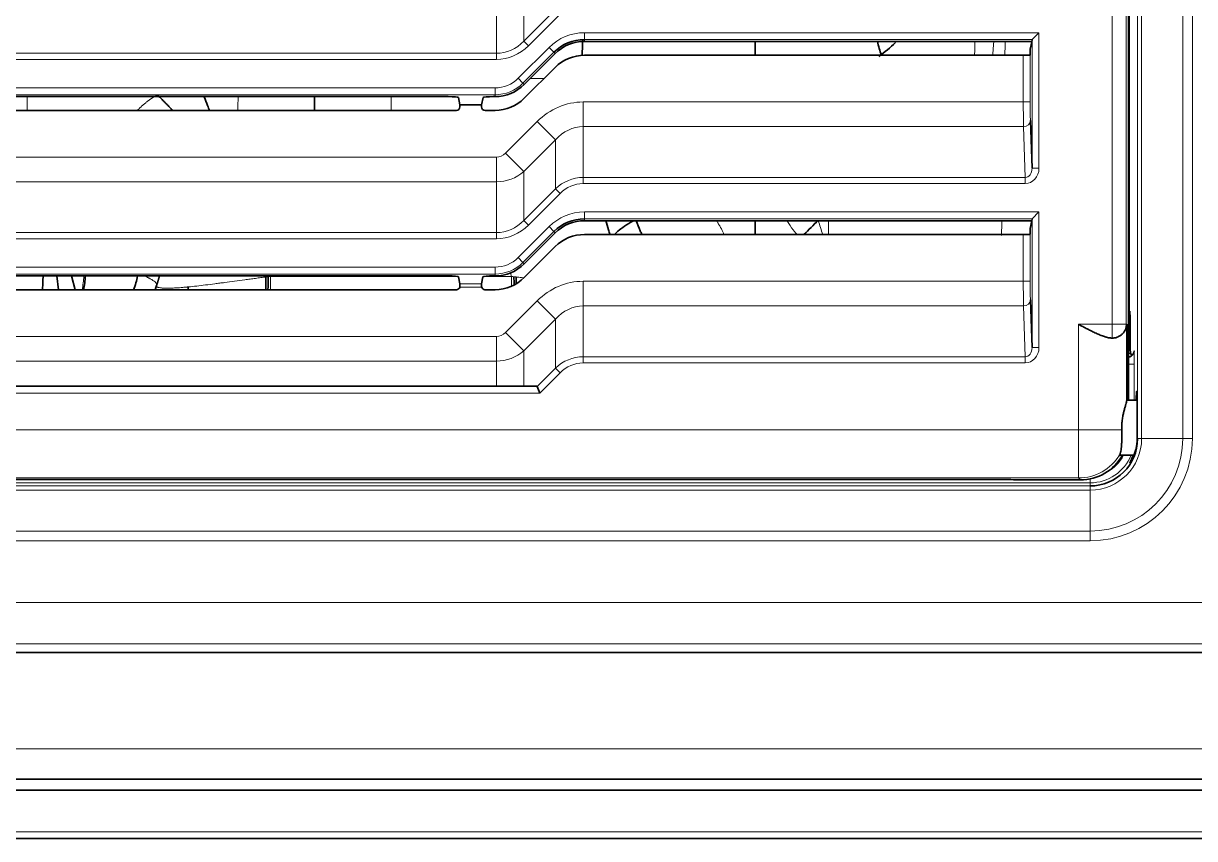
# Model space of a CAD drawing. Header units: inches. Extents: x -1096 to 3103, y -191 to 3207.
# Drawn here: x 1439.2 to 1524.1, y 1116.8 to 1175.9 of the extents above; entities that cross this region are included whole.
import ezdxf

# ---------------------------------------------------------------- set-up
doc = ezdxf.new("R2010")
doc.units = ezdxf.units.IN

msp = doc.modelspace()

# ---------------------------------------------------------------- linework, layer by layer
at = {"lineweight": 13}
for p, q in [((1519.996, 1145.841), (1519.996, 1215.341)), ((1520.295, 1215.341), (1520.295, 1145.841)), ((1523.273, 1145.841), (1523.273, 1215.341)), ((1523.973, 1215.341), (1523.973, 1145.841)), ((1518.172, 1154.131), (1518.172, 1214.649)), ((1519.172, 1214.649), (1519.172, 1154.131)), ((1475.518, 1178.203), (1475.518, 1174.661)), ((1473.518, 1173.779), (1473.518, 1177.463)), ((1475.518, 1174.661), (1477.81, 1176.953)), ((1478.144, 1176.62), (1475.852, 1174.328)), ((1479.907, 1174.776), (1479.907, 1175.274)), ((1479.907, 1175.274), (1512.856, 1175.274)), ((1512.856, 1175.274), (1512.856, 1165.441)), ((1475.095, 1171.967), (1477.338, 1174.21)), ((1475.518, 1174.661), (1475.852, 1174.328)), ((1477.338, 1174.21), (1477.69, 1173.857)), ((1479.907, 1174.776), (1479.907, 1174.641)), ((1512.358, 1174.776), (1479.907, 1174.776)), ((1512.356, 1165.441), (1512.356, 1174.773)), ((1357.81, 1173.779), (1473.518, 1173.779)), ((1473.518, 1173.332), (1357.81, 1173.332)), ((1473.518, 1173.779), (1473.518, 1173.332)), ((1477.69, 1173.857), (1475.448, 1171.615)), ((1477.786, 1173.762), (1477.69, 1173.857)), ((1511.72, 1170.252), (1511.72, 1173.641)), ((1512.22, 1173.658), (1512.22, 1170.252)), ((1475.095, 1171.967), (1475.448, 1171.615)), ((1357.907, 1171.274), (1473.422, 1171.274)), ((1473.422, 1170.776), (1357.907, 1170.776)), ((1473.422, 1171.274), (1473.422, 1170.776)), ((1473.422, 1170.641), (1473.422, 1170.776)), ((1475.448, 1171.615), (1475.543, 1171.519)), ((1479.81, 1170.252), (1511.72, 1170.252)), ((1479.81, 1168.463), (1479.81, 1170.252)), ((1511.72, 1170.252), (1512.22, 1170.252)), ((1474.185, 1166.536), (1476.477, 1168.828)), ((1477.81, 1167.495), (1476.477, 1168.828)), ((1479.81, 1168.463), (1479.81, 1164.779)), ((1511.735, 1168.463), (1479.81, 1168.463)), ((1511.863, 1164.779), (1511.735, 1168.463)), ((1477.81, 1167.495), (1475.518, 1165.203)), ((1477.81, 1163.953), (1477.81, 1167.495)), ((1475.518, 1165.203), (1474.185, 1166.536)), ((1357.81, 1166.252), (1473.518, 1166.252)), ((1473.518, 1164.463), (1473.518, 1166.252)), ((1475.518, 1165.203), (1475.518, 1161.661)), ((1512.356, 1165.441), (1512.856, 1165.441)), ((1473.518, 1164.463), (1357.81, 1164.463)), ((1473.518, 1160.779), (1473.518, 1164.463)), ((1479.81, 1164.779), (1511.863, 1164.779)), ((1479.81, 1164.779), (1479.81, 1164.332)), ((1511.863, 1164.332), (1479.81, 1164.332)), ((1511.863, 1164.332), (1511.863, 1164.779)), ((1475.518, 1161.661), (1477.81, 1163.953)), ((1478.144, 1163.62), (1475.852, 1161.328)), ((1477.81, 1163.953), (1478.144, 1163.62)), ((1475.518, 1161.661), (1475.852, 1161.328)), ((1479.907, 1161.776), (1479.907, 1162.274)), ((1479.907, 1162.274), (1512.856, 1162.274)), ((1479.907, 1161.776), (1479.907, 1161.641)), ((1512.358, 1161.776), (1479.907, 1161.776)), ((1497.588, 1160.641), (1497.588, 1161.641)), ((1512.356, 1152.441), (1512.356, 1161.773)), ((1512.856, 1162.274), (1512.856, 1152.441)), ((1357.81, 1160.779), (1473.518, 1160.779)), ((1473.518, 1160.779), (1473.518, 1160.332)), ((1475.095, 1158.967), (1477.338, 1161.21)), ((1477.69, 1160.857), (1475.448, 1158.615)), ((1477.69, 1160.857), (1477.338, 1161.21)), ((1477.786, 1160.762), (1477.69, 1160.857)), ((1511.72, 1157.252), (1511.72, 1160.641)), ((1512.22, 1160.658), (1512.22, 1157.252)), ((1473.518, 1160.332), (1357.81, 1160.332)), ((1475.448, 1158.615), (1475.095, 1158.967)), ((1357.907, 1158.274), (1473.422, 1158.274)), ((1473.422, 1157.776), (1473.422, 1158.274)), ((1475.448, 1158.615), (1475.543, 1158.519)), ((1473.422, 1157.776), (1357.907, 1157.776)), ((1442.735, 1157.641), (1443.01, 1156.641)), ((1457.17, 1157.641), (1457.156, 1157.595)), ((1457.156, 1156.641), (1457.156, 1157.595)), ((1470.742, 1157.595), (1457.156, 1157.595)), ((1474.623, 1157.595), (1472.586, 1157.595)), ((1473.422, 1157.641), (1473.422, 1157.776)), ((1474.542, 1157.858), (1474.623, 1157.595)), ((1474.623, 1156.891), (1474.623, 1157.595)), ((1479.81, 1157.252), (1511.72, 1157.252)), ((1479.81, 1155.463), (1479.81, 1157.252)), ((1511.72, 1157.252), (1512.22, 1157.252)), ((1472.455, 1156.821), (1470.874, 1156.821)), ((1470.88, 1157.07), (1472.449, 1157.07)), ((1474.185, 1153.536), (1476.477, 1155.828)), ((1477.81, 1154.495), (1476.477, 1155.828)), ((1519.365, 1156.314), (1519.413, 1156.314)), ((1511.735, 1155.463), (1479.81, 1155.463)), ((1479.81, 1155.463), (1479.81, 1151.779)), ((1511.863, 1151.779), (1511.735, 1155.463)), ((1477.81, 1154.495), (1475.518, 1152.203)), ((1477.81, 1150.953), (1477.81, 1154.495)), ((1515.716, 1146.489), (1515.716, 1154.131)), ((1515.716, 1154.131), (1518.172, 1154.131)), ((1518.172, 1154.131), (1518.172, 1153.131)), ((1518.172, 1154.131), (1519.172, 1154.131)), ((1519.172, 1154.131), (1519.215, 1154.131)), ((1357.81, 1153.252), (1473.518, 1153.252)), ((1473.518, 1151.463), (1473.518, 1153.252)), ((1475.518, 1152.203), (1474.185, 1153.536)), ((1519.471, 1153.091), (1519.356, 1153.091)), ((1519.356, 1153.003), (1519.471, 1153.003)), ((1475.518, 1152.203), (1475.518, 1149.641)), ((1512.356, 1152.441), (1512.856, 1152.441)), ((1473.518, 1151.463), (1357.81, 1151.463)), ((1473.518, 1149.641), (1473.518, 1151.463)), ((1479.81, 1151.779), (1511.863, 1151.779)), ((1479.81, 1151.332), (1479.81, 1151.779)), ((1511.863, 1151.332), (1479.81, 1151.332)), ((1511.863, 1151.779), (1511.863, 1151.332)), ((1519.488, 1152.004), (1519.356, 1152.004)), ((1476.469, 1149.612), (1477.81, 1150.953)), ((1478.144, 1150.62), (1476.664, 1149.141)), ((1478.144, 1150.62), (1477.81, 1150.953)), ((1519.356, 1151.241), (1519.767, 1151.241)), ((1519.767, 1151.241), (1519.767, 1148.641)), ((1476.664, 1149.141), (1354.664, 1149.141)), ((1315.613, 1146.489), (1515.716, 1146.489)), ((1515.716, 1146.489), (1518.856, 1146.489)), ((1515.716, 1142.99), (1515.716, 1146.489)), ((1519.977, 1145.841), (1519.996, 1145.841)), ((1519.996, 1145.841), (1520.295, 1145.841)), ((1523.273, 1145.841), (1520.295, 1145.841)), ((1523.273, 1145.841), (1523.973, 1145.841)), ((1515.716, 1142.99), (1315.613, 1142.99)), ((1515.856, 1142.849), (1515.716, 1142.99)), ((1516.564, 1142.922), (1516.564, 1142.637)), ((1314.764, 1142.409), (1516.564, 1142.409)), ((1516.564, 1142.11), (1314.764, 1142.11)), ((1516.564, 1142.637), (1412.098, 1142.637)), ((1516.564, 1142.409), (1516.564, 1142.637)), ((1516.564, 1142.409), (1516.564, 1142.11)), ((1516.564, 1139.132), (1516.564, 1142.11)), ((1314.764, 1139.132), (1516.564, 1139.132)), ((1516.564, 1138.431), (1516.564, 1139.132)), ((1516.564, 1138.431), (1314.764, 1138.431)), ((1269.489, 1133.952), (1783.439, 1133.952)), ((1783.439, 1130.952), (1269.489, 1130.952)), ((1277.569, 1117.323), (1775.36, 1117.323))]:
    msp.add_line(p, q, dxfattribs=at)
at = {"lineweight": 35}
for p, q in [((1519.356, 1148.641), (1519.356, 1214.832)), ((1519.401, 1155.091), (1519.401, 1209.707)), ((1512.856, 1175.274), (1512.358, 1174.776)), ((1479.907, 1174.641), (1511.919, 1174.641)), ((1512.216, 1174.07), (1512.326, 1174.622)), ((1512.356, 1174.773), (1512.326, 1174.622)), ((1475.543, 1171.519), (1477.786, 1173.762)), ((1511.72, 1173.641), (1479.907, 1173.641)), ((1512.212, 1173.655), (1512.212, 1173.821)), ((1477.786, 1172.762), (1475.543, 1170.519)), ((1417.308, 1170.641), (1470.02, 1170.641)), ((1470.875, 1170.05), (1470.77, 1170.576)), ((1470.875, 1169.891), (1470.875, 1170.05)), ((1470.875, 1170.05), (1472.453, 1170.05)), ((1472.559, 1170.576), (1472.453, 1170.05)), ((1472.453, 1169.891), (1472.453, 1170.05)), ((1473.308, 1170.641), (1473.422, 1170.641)), ((1470.626, 1169.641), (1416.703, 1169.641)), ((1473.422, 1169.641), (1472.703, 1169.641)), ((1512.235, 1168.91), (1512.356, 1165.441)), ((1479.907, 1161.641), (1511.919, 1161.641)), ((1512.216, 1161.07), (1512.326, 1161.622)), ((1512.356, 1161.773), (1512.326, 1161.622)), ((1512.856, 1162.274), (1512.358, 1161.776)), ((1475.543, 1158.519), (1477.786, 1160.762)), ((1511.72, 1160.641), (1479.907, 1160.641)), ((1512.212, 1160.655), (1512.212, 1160.821)), ((1477.786, 1159.762), (1475.543, 1157.519)), ((1417.3, 1157.641), (1470.028, 1157.641)), ((1441.77, 1156.641), (1441.664, 1157.641)), ((1442.998, 1156.641), (1442.725, 1157.641)), ((1470.88, 1157.07), (1470.778, 1157.576)), ((1472.55, 1157.576), (1472.449, 1157.07)), ((1473.3, 1157.641), (1473.422, 1157.641)), ((1470.634, 1156.641), (1416.695, 1156.641)), ((1473.422, 1156.641), (1472.695, 1156.641)), ((1512.235, 1155.91), (1512.356, 1152.441)), ((1519.356, 1155.091), (1519.436, 1155.091)), ((1519.215, 1154.131), (1519.215, 1148.612)), ((1518.172, 1153.131), (1518.165, 1153.131)), ((1518.172, 1153.131), (1518.172, 1153.131)), ((1519.471, 1153.003), (1519.471, 1153.091)), ((1519.745, 1152.179), (1519.726, 1152.091)), ((1519.488, 1152.004), (1519.597, 1151.894)), ((1354.914, 1149.641), (1476.414, 1149.641)), ((1476.664, 1149.141), (1476.469, 1149.612)), ((1519.963, 1148.641), (1519.217, 1148.641)), ((1518.671, 1144.591), (1518.708, 1144.675)), ((1518.69, 1144.641), (1519.738, 1144.641)), ((1322.164, 1142.884), (1509.164, 1142.884)), ((1511.164, 1142.849), (1515.856, 1142.849)), ((1263.964, 1130.341), (1788.965, 1130.341)), ((1792.164, 1121.141), (1260.764, 1121.141)), ((1792.164, 1120.341), (1260.764, 1120.341)), ((1775.36, 1116.841), (1277.569, 1116.841))]:
    msp.add_line(p, q, dxfattribs=at)
at = {"lineweight": 13}
for centre, radius, start, end in [((1479.907, 1171.641), 3.633, 90, 135), ((700.889, 1182.641), 809.55, 359.363008, 359.433774), ((1473.422, 1173.641), 2.367, 270, 315), ((1473.422, 1173.641), 2.865, 270, 315), ((1479.907, 1158.641), 3.633, 90, 135), ((700.889, 1182.641), 809.55, 358.43784, 358.513572), ((1473.422, 1160.641), 2.367, 270, 315), ((1473.422, 1160.641), 2.865, 270, 315), ((1516.564, 1145.841), 3.731, 270, 0), ((1516.564, 1145.841), 6.708, 270, 0), ((1516.564, 1145.841), 7.409, 270, 0), ((1516.564, 1145.841), 3.203, 270, 337.99781), ((1516.564, 1145.841), 2.703, 296.78766, 333.64547)]:
    msp.add_arc(centre, radius, start, end, dxfattribs=at)
at = {"lineweight": 35}
for centre, radius, start, end in [((1479.907, 1171.641), 3.135, 90, 135), ((1479.907, 1171.641), 3, 90, 135), ((1479.907, 1170.641), 3, 90, 135), ((1473.422, 1173.641), 3, 270, 315), ((1473.422, 1172.641), 3, 270, 315), ((1479.907, 1158.641), 3.135, 90, 135), ((1479.907, 1158.641), 3, 90, 135), ((1479.907, 1157.641), 3, 90, 135), ((1473.422, 1160.641), 3, 270, 315), ((1473.422, 1159.641), 3, 270, 315), ((1516.564, 1145.841), 3.432, 270, 0), ((1511.164, 1143.349), 0.5, 258.14074, 270)]:
    msp.add_arc(centre, radius, start, end, dxfattribs=at)
at = {"lineweight": 13}
for centre, major_axis, ratio, start_param, end_param in [((1473.518, 1177.245), (0, 3.466), 0.865575, 3.141593, 3.87132), ((1473.518, 1177.245), (0, -3.913), 0.894427, 0, 0.729728), ((1454.639, 1171.366), (0, -3.922), 0.040015, 1.115123, 1.384646), ((1479.81, 1164.661), (0, 5.59), 0.894427, 0, 0.729728), ((1511.746, 1170.252), (0, 2), 0.013091, 1.570796, 2.677945), ((1512.246, 1170.252), (0, 1.5), 0.017455, 1.570796, 2.677945), ((1479.81, 1164.661), (0, 3.801), 0.7892, 0, 0.729728), ((1511.735, 1168.91), (0.5, 0.017), 0.894318, 4.681178, 6.24417), ((1473.518, 1167.37), (0, -1.118), 0.894427, 0, 0.729728), ((1473.518, 1167.37), (3, 0), 0.968963, 4.712389, 5.442117), ((1511.856, 1165.45), (-0.023, 0.671), 0.745144, 3.110382, 4.673373), ((1511.856, 1165.45), (-0.039, 1.117), 0.894318, 3.110382, 4.673373), ((1479.81, 1161.536), (0, 3.242), 0.92527, 0, 0.729728), ((1479.81, 1161.536), (0, 2.795), 0.894427, 0, 0.729728), ((1473.518, 1164.245), (0, 3.466), 0.865575, 3.141593, 3.87132), ((1495.354, 1161.665), (-5.014, -4.884), 0.150203, 1.514964, 1.723803), ((1473.518, 1164.245), (0, -3.913), 0.894427, 0, 0.729728), ((1442.559, 1158.28), (0.069, 3.499), 0.311039, 4.230836, 4.534652), ((1461.465, 1170.716), (7.098, 12.628), 0.521244, 3.464212, 3.503339), ((1470.313, 1170.716), (-7.098, 12.628), 0.521244, 2.779845, 2.818973), ((1479.81, 1151.661), (0, 5.59), 0.894427, 0, 0.729728), ((1511.746, 1157.252), (0, 2), 0.013091, 1.570796, 2.677945), ((1512.246, 1157.252), (0, 1.5), 0.017455, 1.570796, 2.677945), ((1445.548, 1157.987), (3.347, -1.023), 0.992645, 6.184317, 6.283185), ((1445.539, 1157.956), (3.347, -1.023), 0.999364, 6.194662, 6.283185), ((1511.735, 1155.91), (0.5, 0.017), 0.894318, 4.681178, 6.24417), ((1479.81, 1151.661), (0, 3.801), 0.7892, 0, 0.729728), ((1518.172, 1154.131), (0, 1), 0.999848, 3.141593, 4.712389), ((1473.518, 1154.37), (0, -1.118), 0.894427, 0, 0.729728), ((1473.518, 1154.37), (3, 0), 0.968963, 4.712389, 5.442117), ((1511.856, 1152.45), (-0.023, 0.671), 0.745144, 3.110382, 4.673373), ((1511.856, 1152.45), (-0.039, 1.117), 0.894318, 3.110382, 4.673373), ((1519.75, 1151.241), (0, 1), 0.017455, 4.712389, 6.197802), ((1479.81, 1148.536), (0, 3.242), 0.92527, 0, 0.729728), ((1479.81, 1148.536), (0, 2.795), 0.894427, 0, 0.729728), ((1515.716, 1146.489), (-2.475, -2.475), 0.999695, 0.78555, 1.811108)]:
    msp.add_ellipse(centre, major_axis=major_axis, ratio=ratio, start_param=start_param, end_param=end_param, dxfattribs=at)
at = {"lineweight": 35}
for centre, major_axis, ratio, start_param, end_param in [((1511.919, 1174.597), (0.5, 0), 0.087489, 0.619497, 1.570796), ((1512.856, 1174.772), (0.5, 0), 0.087489, 3.054326, 3.124139), ((1511.72, 1173.658), (0.5, 0), 0.034921, 4.712389, 6.265732), ((1512.216, 1173.821), (0, 0.25), 0.017455, 0.087266, 1.570796), ((1470.02, 1170.575), (-0.75, 0), 0.087489, 3.159101, 4.712444), ((1473.308, 1170.575), (0.75, 0), 0.087489, 1.570741, 3.124084), ((1470.625, 1169.891), (0.112, -0.224), 0.999238, 5.819465, 7.390276), ((1472.703, 1169.891), (-0.112, -0.224), 0.999238, 5.176095, 6.746906), ((1495.359, 1161.66), (5.014, 4.885), 0.149883, 4.657264, 4.865034), ((1511.919, 1161.597), (0.5, 0), 0.087489, 0.619497, 1.570796), ((1512.856, 1161.772), (-0.5, 0), 0.087489, 6.195919, 6.265732), ((1511.72, 1160.658), (0.5, 0), 0.034921, 4.712389, 6.265732), ((1512.216, 1160.821), (0, 0.25), 0.017455, 0.087266, 1.570796), ((1442.623, 1158.279), (0.073, 3.499), 0.325464, 4.231879, 4.535654), ((1444.74, 1158.185), (0.29, 3.488), 0.802133, 4.321394, 4.622624), ((1456.92, 1158.024), (-0.073, -3.499), 0.021673, 1.164758, 1.443356), ((1470.028, 1157.575), (-0.75, 0), 0.087489, 3.159101, 4.712444), ((1473.3, 1157.575), (0.75, 0), 0.087489, 1.570741, 3.124084), ((1474.858, 1158.024), (0.073, -3.499), 0.021673, 4.839829, 5.014934), ((1445.542, 1157.967), (-3.347, 1.023), 0.99818, 3.049416, 3.141593), ((1445.538, 1157.953), (3.485, -0.321), 0.999419, 5.990661, 6.07752), ((1448.866, 1157.851), (-0.067, 3.499), 0.691911, 4.345994, 4.406901), ((1470.634, 1156.891), (0.112, -0.224), 0.999238, 5.819465, 7.107545), ((1470.879, 1156.821), (0, 0.25), 0.017455, 4.996747, 6.195908), ((1472.449, 1156.821), (0, 0.25), 0.017455, 0.087277, 1.286438), ((1472.695, 1156.891), (-0.112, -0.224), 0.999238, 5.458825, 6.746906), ((1519.436, 1153.091), (0, 2), 0.017455, 4.712389, 6.283185), ((1519.488, 1153.003), (0, 1), 0.017455, 1.570796, 3.124139), ((1475.914, 1149.141), (0.547, 0.483), 0.234436, 6.202921, 6.542758), ((1519.225, 1146.641), (0, 2.05), 0.017455, 6.061867, 6.560422), ((1515.855, 1146.35), (-2.475, 2.475), 0.999782, 2.356347, 3.416944), ((1509.164, 1142.849), (2, 0), 0.017455, 0.013152, 1.570796), ((1511.164, 1143.349), (-0.399, -0.301), 0.999761, 0.718847, 0.925179)]:
    msp.add_ellipse(centre, major_axis=major_axis, ratio=ratio, start_param=start_param, end_param=end_param, dxfattribs=at)
for points, degree in [([(1479.731, 1173.588), (1479.758, 1174.146), (1479.781, 1174.705)], 2), ([(1492.282, 1174.631), (1492.282, 1174.298), (1492.282, 1173.965), (1492.282, 1173.631)], 3), ([(1501.423, 1173.628), (1501.325, 1173.964), (1501.23, 1174.301), (1501.14, 1174.639)], 3), ([(1502.465, 1174.566), (1502.079, 1174.197), (1501.671, 1173.854), (1501.24, 1173.55)], 3), ([(1492.282, 1161.631), (1492.282, 1161.3), (1492.282, 1160.969), (1492.282, 1160.638)], 3), ([(1448.895, 1156.964), (1448.89, 1156.946), (1448.887, 1156.937), (1448.887, 1156.937)], 3), ([(1791.384, 1121.141), (1261.544, 1121.141)], 1)]:
    msp.add_open_spline(points, degree=degree, dxfattribs=at)
at = {"lineweight": 13}
for points, knots in [([(1508.183, 1173.64), (1508.184, 1173.661), (1508.186, 1173.681), (1508.193, 1173.812), (1508.198, 1173.923), (1508.206, 1174.144), (1508.208, 1174.255), (1508.211, 1174.421), (1508.211, 1174.477), (1508.211, 1174.568), (1508.211, 1174.604), (1508.21, 1174.64)], [0, 0, 0, 0, 0.060818, 0.060818, 0.393154, 0.393154, 0.72549, 0.72549, 0.891658, 0.891658, 1, 1, 1, 1]), ([(1509.576, 1174.638), (1509.571, 1174.535), (1509.565, 1174.433), (1509.543, 1174.099), (1509.524, 1173.867), (1509.5, 1173.636)], [0, 0, 0, 0, 0.306161, 0.306161, 1, 1, 1, 1]), ([(1447.493, 1169.642), (1447.496, 1169.646), (1447.519, 1169.67), (1447.561, 1169.712), (1447.618, 1169.769), (1447.677, 1169.825), (1447.736, 1169.881), (1447.796, 1169.936), (1447.857, 1169.99), (1447.919, 1170.044), (1447.982, 1170.097), (1448.045, 1170.149), (1448.109, 1170.2), (1448.175, 1170.251), (1448.241, 1170.302), (1448.308, 1170.351), (1448.376, 1170.4), (1448.444, 1170.448), (1448.514, 1170.496), (1448.584, 1170.543), (1448.655, 1170.589), (1448.728, 1170.635), (1448.801, 1170.679), (1448.874, 1170.724), (1448.924, 1170.753), (1448.949, 1170.767)], [0, 0, 0, 0, 0.009205, 0.05304, 0.096937, 0.140904, 0.184949, 0.22908, 0.273306, 0.317633, 0.36207, 0.406625, 0.451305, 0.496118, 0.541072, 0.586174, 0.631433, 0.676854, 0.722447, 0.768218, 0.814175, 0.860324, 0.906674, 0.95323, 1, 1, 1, 1]), ([(1465.889, 1170.637), (1465.889, 1170.524), (1465.889, 1170.412), (1465.889, 1170.073), (1465.889, 1169.85), (1465.889, 1169.637)], [0, 0, 0, 0, 0.325723, 0.325723, 1, 1, 1, 1]), ([(1490.02, 1160.653), (1489.994, 1160.711), (1489.967, 1160.769), (1489.87, 1160.972), (1489.785, 1161.134), (1489.693, 1161.294), (1489.68, 1161.317), (1489.678, 1161.321), (1489.672, 1161.33), (1489.664, 1161.344), (1489.645, 1161.378), (1489.628, 1161.407), (1489.606, 1161.447), (1489.594, 1161.466), (1489.548, 1161.545), (1489.513, 1161.604), (1489.477, 1161.663)], [0, 0, 0, 0, 0.175315, 0.175315, 0.614152, 0.669007, 0.669007, 0.682721, 0.682721, 0.696434, 0.723862, 0.778716, 0.778716, 0.833571, 0.833571, 1, 1, 1, 1]), ([(1495.309, 1160.638), (1495.297, 1160.652), (1495.286, 1160.666), (1495.232, 1160.73), (1495.19, 1160.781), (1495.109, 1160.884), (1495.069, 1160.936), (1494.885, 1161.184), (1494.752, 1161.387), (1494.627, 1161.593)], [0, 0, 0, 0, 0.04547, 0.04547, 0.212331, 0.212331, 0.379192, 0.379192, 1, 1, 1, 1]), ([(1447.987, 1157.643), (1447.998, 1157.639), (1448.01, 1157.634), (1448.073, 1157.607), (1448.146, 1157.574), (1448.227, 1157.535), (1448.26, 1157.519), (1448.277, 1157.511), (1448.282, 1157.508), (1448.293, 1157.502), (1448.298, 1157.5), (1448.325, 1157.486), (1448.346, 1157.475), (1448.387, 1157.453), (1448.406, 1157.442), (1448.464, 1157.411), (1448.5, 1157.39), (1448.601, 1157.329), (1448.717, 1157.251), (1448.797, 1157.181), (1448.858, 1157.113), (1448.879, 1157.081), (1448.896, 1157.035), (1448.9, 1157.02), (1448.901, 1156.998), (1448.9, 1156.988), (1448.899, 1156.977), (1448.897, 1156.97), (1448.896, 1156.967), (1448.895, 1156.964)], [0, 0, 0, 0, 0.018224, 0.018224, 0.100039, 0.140946, 0.1614, 0.1614, 0.171627, 0.171627, 0.181854, 0.181854, 0.222761, 0.222761, 0.263668, 0.263668, 0.345483, 0.345483, 0.509112, 0.672741, 0.672741, 0.836371, 0.836371, 0.918185, 0.918185, 0.959093, 0.979546, 0.979546, 1, 1, 1, 1]), ([(1448.886, 1156.932), (1448.878, 1156.907), (1448.884, 1156.884), (1448.908, 1156.858), (1448.913, 1156.853), (1448.926, 1156.843), (1448.934, 1156.839), (1448.959, 1156.825), (1448.978, 1156.817), (1449.048, 1156.793), (1449.107, 1156.781), (1449.253, 1156.761), (1449.339, 1156.754), (1449.489, 1156.748), (1449.542, 1156.747), (1449.613, 1156.747), (1449.627, 1156.746), (1449.657, 1156.746), (1449.672, 1156.746), (1449.717, 1156.747), (1449.747, 1156.747), (1449.905, 1156.75), (1450.042, 1156.755), (1450.338, 1156.771), (1450.497, 1156.781), (1450.751, 1156.802), (1450.838, 1156.809), (1450.974, 1156.822), (1451.042, 1156.828), (1451.113, 1156.835), (1451.16, 1156.839), (1451.183, 1156.842), (1451.398, 1156.863), (1451.596, 1156.884), (1452.006, 1156.93), (1452.218, 1156.955), (1452.656, 1157.009), (1452.881, 1157.037), (1453.171, 1157.075), (1453.23, 1157.082), (1453.347, 1157.098), (1453.523, 1157.121), (1453.702, 1157.145), (1454.06, 1157.192), (1454.302, 1157.225), (1454.792, 1157.291), (1455.039, 1157.325), (1455.415, 1157.376), (1455.541, 1157.393), (1455.794, 1157.428), (1455.922, 1157.445), (1456.178, 1157.48), (1456.306, 1157.497), (1456.499, 1157.523), (1456.595, 1157.536), (1456.691, 1157.548), (1456.756, 1157.557), (1456.788, 1157.561), (1456.82, 1157.566)], [0, 0, 0, 0, 0.0625, 0.0625, 0.078125, 0.078125, 0.09375, 0.09375, 0.125, 0.125, 0.1875, 0.1875, 0.25, 0.25, 0.28125, 0.28125, 0.289062, 0.289062, 0.296875, 0.296875, 0.3125, 0.3125, 0.375, 0.375, 0.4375, 0.4375, 0.46875, 0.46875, 0.484375, 0.492187, 0.492187, 0.5, 0.5, 0.5625, 0.5625, 0.625, 0.625, 0.6875, 0.6875, 0.703125, 0.703125, 0.71875, 0.75, 0.75, 0.8125, 0.8125, 0.875, 0.875, 0.90625, 0.90625, 0.9375, 0.9375, 0.96875, 0.96875, 0.984375, 0.992188, 0.992188, 1, 1, 1, 1]), ([(1475.539, 1157.488), (1475.474, 1157.497), (1475.409, 1157.505), (1475.28, 1157.523), (1475.184, 1157.536), (1475.087, 1157.548), (1475.023, 1157.557), (1474.991, 1157.561), (1474.959, 1157.566)], [0, 0, 0, 0, 0.33643, 0.33643, 0.668215, 0.834107, 0.834107, 1, 1, 1, 1])]:
    msp.add_open_spline(points, degree=3, knots=knots, dxfattribs=at)
for points, degree in [([(1519.398, 1173.509), (1519.383, 1173.659), (1519.368, 1173.809), (1519.353, 1173.958)], 3), ([(1476.985, 1171.947), (1476.648, 1171.949), (1476.311, 1171.95), (1475.975, 1171.952)], 3), ([(1439.497, 1169.63), (1439.497, 1169.964), (1439.497, 1170.297), (1439.497, 1170.631)], 3), ([(1496.852, 1161.641), (1496.96, 1161.307), (1497.072, 1160.973), (1497.185, 1160.64)], 3), ([(1261.664, 1123.341), (1791.264, 1123.341)], 1)]:
    msp.add_open_spline(points, degree=degree, dxfattribs=at)
at = {"lineweight": 35}
msp.add_rational_spline([(1450.046, 1169.636), (1449.519, 1170.206), (1448.949, 1170.767)], [0.897013645798, 0.935319397105, 0.999994461424], degree=2, dxfattribs=at)
for points, degree, knots in [([(1452.337, 1170.629), (1452.425, 1170.41), (1452.557, 1170.068), (1452.681, 1169.733), (1452.726, 1169.61)], 3, [0, 0, 0, 0, 0.627041, 1, 1, 1, 1]), ([(1460.333, 1169.61), (1460.336, 1169.918), (1460.338, 1170.265), (1460.34, 1170.617), (1460.34, 1170.638)], 3, [0, 0, 0, 0, 0.939939, 1, 1, 1, 1]), ([(1481.454, 1161.639), (1481.52, 1161.424), (1481.586, 1161.207), (1481.688, 1160.874), (1481.723, 1160.757), (1481.759, 1160.64)], 3, [0, 0, 0, 0, 0.649378, 0.649378, 1, 1, 1, 1]), ([(1482.058, 1160.609), (1482.127, 1160.697), (1482.426, 1161.002), (1482.976, 1161.367), (1483.451, 1161.629)], 3, [0, 0, 0, 0, 0.307097, 1, 1, 1, 1]), ([(1483.651, 1161.638), (1483.75, 1161.395), (1483.888, 1161.063), (1484.026, 1160.731), (1484.064, 1160.641)], 3, [0, 0, 0, 0, 0.729777, 1, 1, 1, 1]), ([(1440.658, 1157.633), (1440.656, 1157.558), (1440.649, 1157.371), (1440.642, 1157.187), (1440.634, 1156.968), (1440.63, 1156.86), (1440.625, 1156.727), (1440.624, 1156.7), (1440.622, 1156.661), (1440.622, 1156.648), (1440.621, 1156.635)], 3, [0, 0, 0, 0, 0.21964, 0.548749, 0.548749, 0.877859, 0.877859, 0.960137, 0.960137, 1, 1, 1, 1]), ([(1449.102, 1157.639), (1449.08, 1157.569), (1448.976, 1157.226), (1448.898, 1156.971), (1448.895, 1156.964)], 2, [0, 0, 0, 0.185311, 0.973797, 1, 1, 1]), ([(1456.82, 1157.566), (1456.82, 1157.554), (1456.82, 1157.542), (1456.819, 1157.518), (1456.819, 1157.505), (1456.818, 1157.469), (1456.817, 1157.396), (1456.816, 1157.324), (1456.813, 1157.181), (1456.811, 1157.087), (1456.806, 1156.87), (1456.803, 1156.748), (1456.799, 1156.628)], 3, [0, 0, 0, 0, 0.037421, 0.037421, 0.074842, 0.074842, 0.149684, 0.299368, 0.299368, 0.598735, 0.598735, 1, 1, 1, 1]), ([(1474.959, 1157.566), (1474.959, 1157.554), (1474.959, 1157.542), (1474.959, 1157.518), (1474.96, 1157.505), (1474.96, 1157.469), (1474.962, 1157.396), (1474.963, 1157.324), (1474.965, 1157.227), (1474.966, 1157.177), (1474.967, 1157.128)], 3, [0, 0, 0, 0, 0.082068, 0.082068, 0.164136, 0.164136, 0.328272, 0.656545, 0.656545, 1, 1, 1, 1]), ([(1470.883, 1156.891), (1470.884, 1156.879), (1470.883, 1156.868), (1470.88, 1156.844), (1470.877, 1156.833), (1470.874, 1156.821)], 3, [0, 0, 0, 0, 0.5, 0.5, 1, 1, 1, 1]), ([(1472.455, 1156.821), (1472.452, 1156.833), (1472.449, 1156.844), (1472.446, 1156.868), (1472.445, 1156.879), (1472.445, 1156.891)], 3, [0, 0, 0, 0, 0.5, 0.5, 1, 1, 1, 1]), ([(1518.165, 1153.131), (1518.121, 1153.131), (1518.076, 1153.134), (1517.985, 1153.144), (1517.939, 1153.151), (1517.845, 1153.17), (1517.797, 1153.181), (1517.725, 1153.2), (1517.7, 1153.207), (1517.651, 1153.222), (1517.626, 1153.229), (1517.501, 1153.269), (1517.401, 1153.307), (1517.198, 1153.388), (1517.095, 1153.433), (1516.939, 1153.504), (1516.887, 1153.529), (1516.781, 1153.579), (1516.728, 1153.605), (1516.569, 1153.683), (1516.463, 1153.737), (1516.251, 1153.847), (1516.144, 1153.903), (1515.984, 1153.988), (1515.904, 1154.031), (1515.81, 1154.081), (1515.769, 1154.102), (1515.742, 1154.117), (1515.729, 1154.124), (1515.716, 1154.131)], 3, [0, 0, 0, 0, 0.0625, 0.0625, 0.125, 0.125, 0.1875, 0.1875, 0.21875, 0.21875, 0.25, 0.25, 0.375, 0.375, 0.5, 0.5, 0.5625, 0.5625, 0.625, 0.625, 0.75, 0.75, 0.875, 0.875, 0.9375, 0.96875, 0.984375, 0.984375, 1, 1, 1, 1]), ([(1519.215, 1154.131), (1519.215, 1154.124), (1519.214, 1154.117), (1519.214, 1154.102), (1519.212, 1154.081), (1519.207, 1154.031), (1519.2, 1153.988), (1519.183, 1153.903), (1519.166, 1153.847), (1519.123, 1153.737), (1519.096, 1153.683), (1519.048, 1153.605), (1519.031, 1153.579), (1518.993, 1153.529), (1518.973, 1153.504), (1518.91, 1153.433), (1518.862, 1153.388), (1518.755, 1153.307), (1518.696, 1153.269), (1518.614, 1153.229), (1518.598, 1153.222), (1518.564, 1153.207), (1518.546, 1153.2), (1518.493, 1153.181), (1518.456, 1153.17), (1518.38, 1153.151), (1518.34, 1153.144), (1518.259, 1153.134), (1518.216, 1153.131), (1518.172, 1153.131)], 3, [0, 0, 0, 0, 0.015625, 0.015625, 0.03125, 0.0625, 0.125, 0.125, 0.25, 0.25, 0.375, 0.375, 0.4375, 0.4375, 0.5, 0.5, 0.625, 0.625, 0.75, 0.75, 0.78125, 0.78125, 0.8125, 0.8125, 0.875, 0.875, 0.9375, 0.9375, 1, 1, 1, 1]), ([(1519.726, 1152.091), (1519.724, 1152.086), (1519.712, 1152.042), (1519.657, 1151.936), (1519.538, 1151.82), (1519.42, 1151.766), (1519.36, 1151.754), (1519.356, 1151.753)], 3, [0, 0, 0, 0, 0.036994, 0.288149, 0.646871, 0.976402, 1, 1, 1, 1]), ([(1519.904, 1148.641), (1519.908, 1148.839), (1519.922, 1149.265), (1519.944, 1149.266), (1519.964, 1148.697), (1519.977, 1147.69), (1519.98, 1146.438), (1519.977, 1145.841)], 2, [0, 0, 0, 0.091012, 0.27281, 0.454607, 0.636405, 0.818202, 1, 1, 1]), ([(1518.856, 1146.489), (1518.852, 1146.608), (1518.853, 1146.726), (1518.861, 1146.901), (1518.865, 1146.959), (1518.873, 1147.046), (1518.876, 1147.075), (1518.882, 1147.132), (1518.886, 1147.161), (1518.904, 1147.303), (1518.922, 1147.412), (1518.954, 1147.569), (1518.965, 1147.62), (1518.982, 1147.695), (1518.988, 1147.72), (1518.999, 1147.769), (1519.005, 1147.794), (1519.035, 1147.912), (1519.059, 1148), (1519.094, 1148.123), (1519.105, 1148.163), (1519.121, 1148.22), (1519.126, 1148.238), (1519.137, 1148.274), (1519.142, 1148.292), (1519.166, 1148.376), (1519.182, 1148.435), (1519.199, 1148.512), (1519.204, 1148.535), (1519.21, 1148.567), (1519.211, 1148.577), (1519.214, 1148.595), (1519.215, 1148.604), (1519.215, 1148.612)], 3, [0, 0, 0, 0, 0.125, 0.125, 0.1875, 0.1875, 0.21875, 0.21875, 0.25, 0.25, 0.375, 0.375, 0.4375, 0.4375, 0.46875, 0.46875, 0.5, 0.5, 0.625, 0.625, 0.6875, 0.6875, 0.71875, 0.71875, 0.75, 0.75, 0.875, 0.875, 0.9375, 0.9375, 0.96875, 0.96875, 1, 1, 1, 1]), ([(1518.708, 1144.675), (1518.723, 1144.705), (1518.737, 1144.741), (1518.756, 1144.806), (1518.763, 1144.83), (1518.772, 1144.867), (1518.775, 1144.881), (1518.78, 1144.908), (1518.783, 1144.922), (1518.797, 1144.994), (1518.817, 1145.121), (1518.833, 1145.27), (1518.841, 1145.371), (1518.843, 1145.392), (1518.845, 1145.433), (1518.85, 1145.497), (1518.853, 1145.562), (1518.859, 1145.695), (1518.862, 1145.788), (1518.864, 1145.908), (1518.864, 1145.932), (1518.864, 1145.982), (1518.864, 1146.006), (1518.865, 1146.081), (1518.864, 1146.131), (1518.863, 1146.283), (1518.86, 1146.385), (1518.856, 1146.489)], 3, [0, 0, 0, 0, 0.125, 0.125, 0.1875, 0.1875, 0.21875, 0.21875, 0.25, 0.25, 0.375, 0.5, 0.5, 0.53125, 0.53125, 0.5625, 0.625, 0.625, 0.75, 0.75, 0.78125, 0.78125, 0.8125, 0.8125, 0.875, 0.875, 1, 1, 1, 1]), ([(1519.977, 1145.841), (1519.977, 1145.834), (1519.977, 1145.819), (1519.977, 1145.798), (1519.976, 1145.777), (1519.976, 1145.756), (1519.975, 1145.735), (1519.974, 1145.714), (1519.973, 1145.694), (1519.972, 1145.673), (1519.971, 1145.652), (1519.969, 1145.632), (1519.968, 1145.611), (1519.966, 1145.591), (1519.965, 1145.57), (1519.963, 1145.55), (1519.961, 1145.53), (1519.959, 1145.51), (1519.956, 1145.489), (1519.954, 1145.469), (1519.952, 1145.449), (1519.949, 1145.43), (1519.947, 1145.41), (1519.944, 1145.39), (1519.941, 1145.37), (1519.938, 1145.351), (1519.935, 1145.331), (1519.932, 1145.312), (1519.928, 1145.292), (1519.925, 1145.273), (1519.921, 1145.254), (1519.918, 1145.235), (1519.914, 1145.216), (1519.91, 1145.197), (1519.906, 1145.178), (1519.902, 1145.159), (1519.887, 1145.091), (1519.859, 1144.979), (1519.814, 1144.831), (1519.767, 1144.696), (1519.717, 1144.574), (1519.667, 1144.463), (1519.618, 1144.366), (1519.573, 1144.283), (1519.527, 1144.206), (1519.485, 1144.141), (1519.454, 1144.098), (1519.441, 1144.085), (1519.441, 1144.094), (1519.451, 1144.118), (1519.471, 1144.158), (1519.498, 1144.214), (1519.532, 1144.284), (1519.571, 1144.367), (1519.613, 1144.464), (1519.649, 1144.554), (1519.671, 1144.612), (1519.677, 1144.63)], 3, [0, 0, 0, 0, 0.004349, 0.008698, 0.013047, 0.017398, 0.021749, 0.026103, 0.030458, 0.034815, 0.039176, 0.043539, 0.047905, 0.052275, 0.056648, 0.061026, 0.065409, 0.069796, 0.074189, 0.078587, 0.08299, 0.0874, 0.091817, 0.09624, 0.10067, 0.105108, 0.109553, 0.114006, 0.118468, 0.122938, 0.127417, 0.131906, 0.136404, 0.140912, 0.145429, 0.149958, 0.154497, 0.194922, 0.234807, 0.274378, 0.313868, 0.354772, 0.395594, 0.436594, 0.478028, 0.535403, 0.591713, 0.647686, 0.689828, 0.732032, 0.774612, 0.817875, 0.859603, 0.900782, 0.941676, 0.982553, 1, 1, 1, 1])]:
    msp.add_open_spline(points, degree=degree, knots=knots, dxfattribs=at)

doc.saveas('drawing.dxf')
